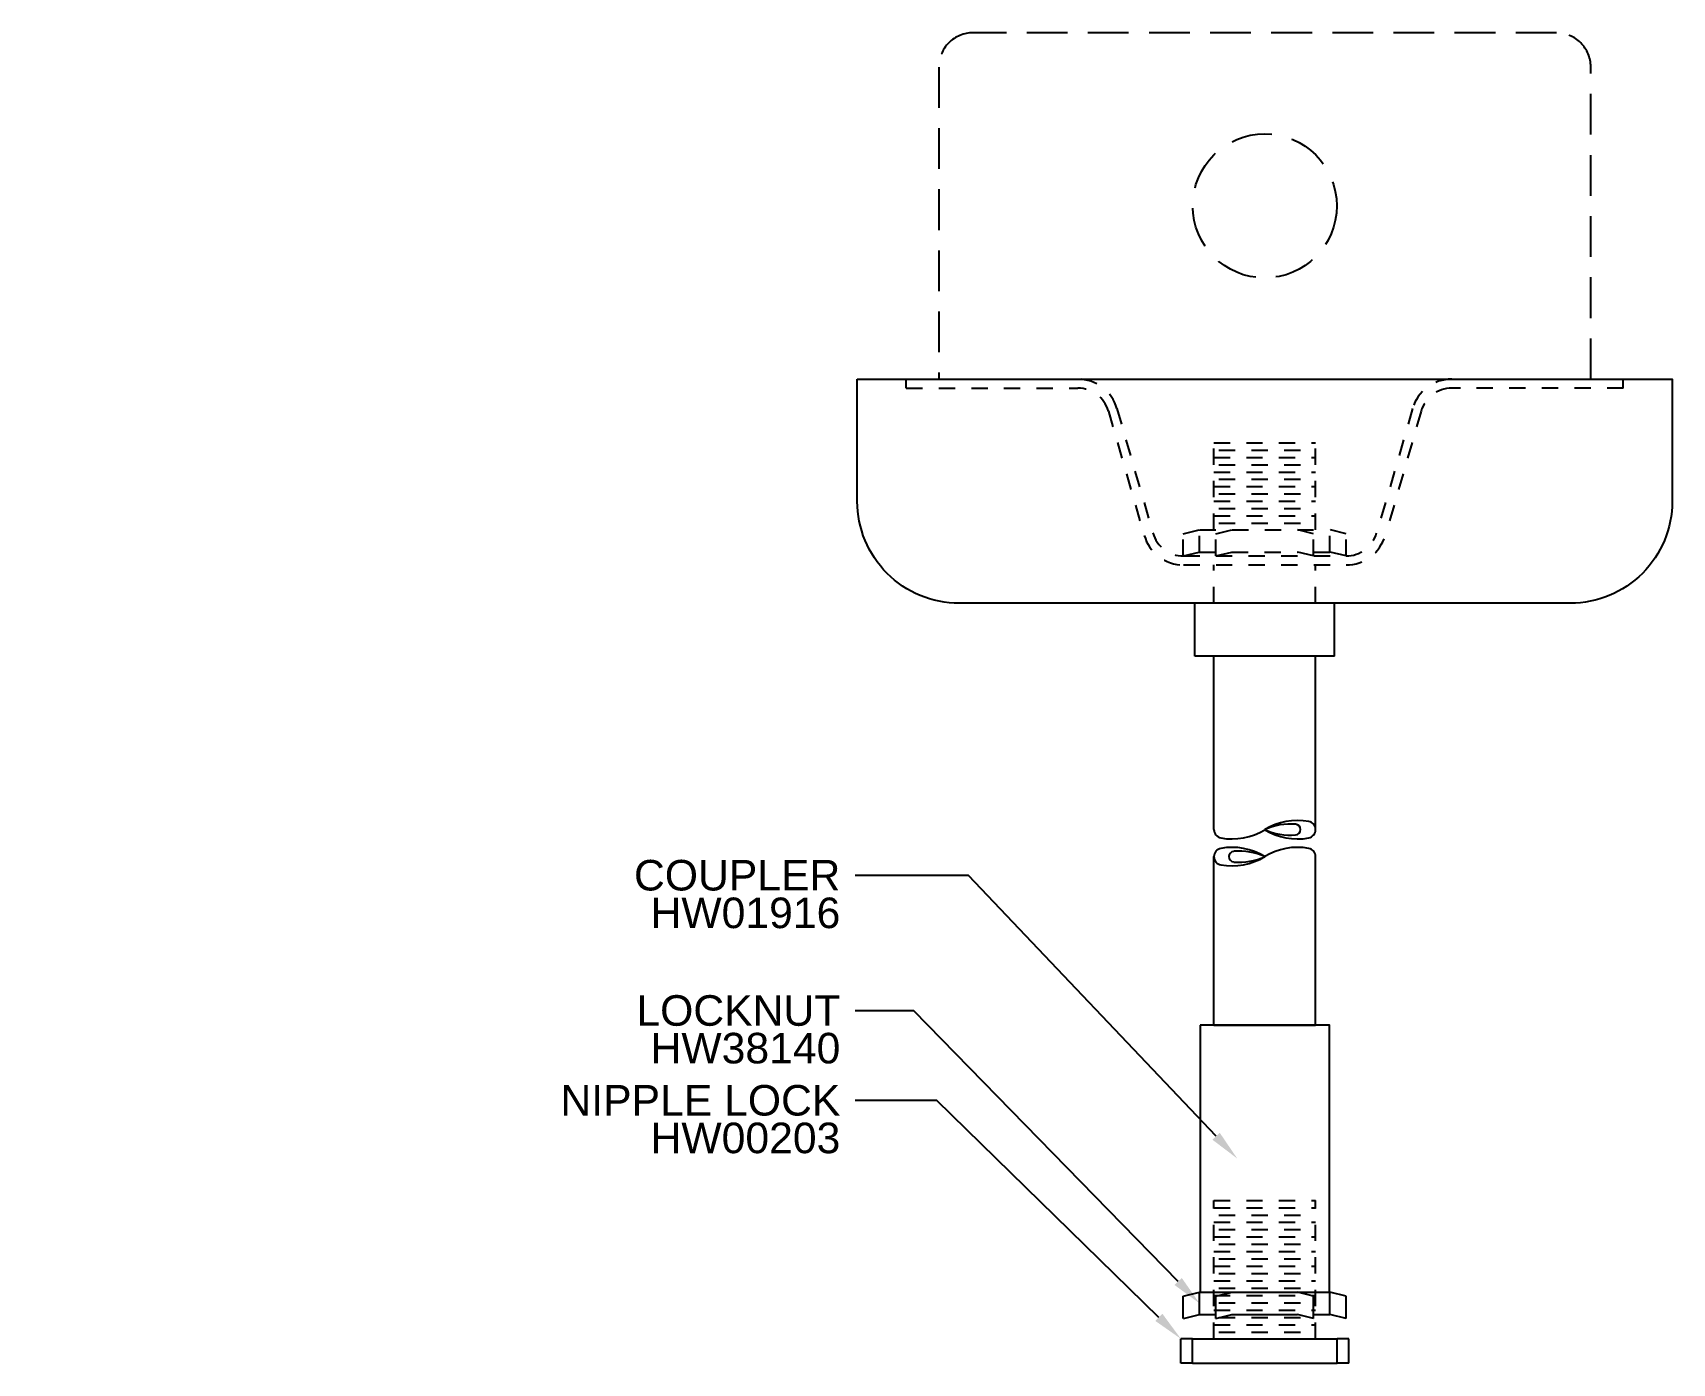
# Model space of a CAD drawing. Extents: x -7.6 to 2.5, y -0.3 to 7.9.
import ezdxf
from ezdxf import colors
from ezdxf.entities.mleader import LeaderData, LeaderLine
from ezdxf.math import Vec2, Vec3

# ---------------------------------------------------------------- set-up
doc = ezdxf.new("R2010")
doc.units = 0
doc.header["$LTSCALE"] = 0.5
doc.header["$MEASUREMENT"] = 0
doc.linetypes.add('DASHED', pattern=[0.75, 0.5, -0.25])
doc.linetypes.add('HIDDEN2', pattern=[0.1875, 0.125, -0.0625])
doc.layers.add('CUST DWG', color=60, linetype='CONTINUOUS', lineweight=20)
for name, color, linetype in [('FAB DWG', 221, 'CONTINUOUS'), ('Hardware', 242, 'CONTINUOUS'), ('Mounting', 4, 'CONTINUOUS')]:
    doc.layers.add(name, color=color, linetype=linetype)
doc.styles.add('LSAD_Standard', font='arial.ttf')

msp = doc.modelspace()

# ---------------------------------------------------------------- linework, layer by layer
at = {"layer": 'Hardware', "linetype": 'HIDDEN2', "transparency": 16777216}
for p, q in [((-2.2, 5.684), (-2.2, 5.739)), ((2.2, 5.684), (2.2, 5.739)), ((-2.2, 5.684), (-1.147, 5.684)), ((2.2, 5.684), (1.147, 5.684)), ((-0.959, 5.543), (-0.74, 4.78)), ((-0.907, 5.558), (-0.687, 4.795)), ((0.907, 5.558), (0.687, 4.795)), ((0.959, 5.543), (0.74, 4.78)), ((-0.5, 4.79), (-0.4, 4.814)), ((-0.5, 4.654), (-0.5, 4.79)), ((-0.4, 4.814), (0.4, 4.814)), ((-0.4, 4.678), (-0.4, 4.814)), ((-0.3, 4.79), (-0.2, 4.814)), ((-0.3, 4.654), (-0.3, 4.79)), ((0.3, 4.79), (0.2, 4.814)), ((0.3, 4.654), (0.3, 4.79)), ((0.4, 4.678), (0.4, 4.814)), ((0.5, 4.79), (0.4, 4.814)), ((0.5, 4.654), (0.5, 4.79)), ((-0.499, 4.654), (-0.4, 4.678)), ((-0.499, 4.654), (0.499, 4.654)), ((-0.4, 4.678), (-0.3, 4.678)), ((-0.3, 4.654), (-0.201, 4.678)), ((-0.201, 4.678), (0.201, 4.678)), ((0.3, 4.654), (0.201, 4.678)), ((0.3, 4.678), (0.4, 4.678)), ((0.499, 4.654), (0.4, 4.678)), ((-0.499, 4.599), (0.499, 4.599)), ((-0.313, -0.149), (-0.313, 0.7)), ((-0.313, 0.7), (0.312, 0.7)), ((-0.313, 0.655), (0.312, 0.655)), ((-0.281, 0.61), (0.281, 0.61)), ((0.312, -0.149), (0.312, 0.7)), ((-0.313, 0.566), (0.312, 0.566)), ((-0.281, 0.521), (0.281, 0.521)), ((-0.313, 0.476), (0.312, 0.476)), ((-0.281, 0.431), (0.281, 0.431)), ((-0.313, 0.386), (0.312, 0.386)), ((-0.281, 0.341), (0.281, 0.341)), ((-0.313, 0.296), (0.312, 0.296)), ((-0.313, 0.206), (0.312, 0.206)), ((-0.281, 0.251), (0.281, 0.251)), ((-0.313, 0.117), (0.312, 0.117)), ((-0.281, 0.162), (0.281, 0.162)), ((-0.313, 0.027), (0.312, 0.027)), ((-0.281, 0.072), (0.281, 0.072)), ((-0.313, -0.063), (0.312, -0.063)), ((-0.281, -0.018), (0.281, -0.018)), ((-0.281, -0.108), (0.281, -0.108))]:
    msp.add_line(p, q, dxfattribs=at)
at = {"layer": 'Hardware', "transparency": 16777216}
for p, q in [((-0.428, 4.04), (-0.428, 4.364)), ((0.428, 4.04), (0.428, 4.364)), ((0.428, 4.04), (-0.428, 4.04)), ((-0.5, 0.112), (-0.4, 0.136)), ((-0.5, -0.024), (-0.5, 0.112)), ((-0.4, 0.136), (0.4, 0.136)), ((-0.4, 0), (-0.4, 0.136)), ((-0.3, 0.112), (-0.2, 0.136)), ((-0.3, -0.024), (-0.3, 0.112)), ((0.3, 0.112), (0.2, 0.136)), ((0.3, -0.024), (0.3, 0.112)), ((0.4, 0), (0.4, 0.136)), ((0.5, 0.112), (0.4, 0.136)), ((0.5, -0.024), (0.5, 0.112)), ((-0.499, -0.024), (-0.4, 0)), ((-0.4, 0), (-0.3, 0)), ((-0.3, -0.024), (-0.201, 0)), ((-0.201, 0), (0.201, 0)), ((0.3, -0.024), (0.201, 0)), ((0.3, 0), (0.4, 0)), ((0.499, -0.024), (0.4, 0))]:
    msp.add_line(p, q, dxfattribs=at)
at = {"layer": 'Hardware', "linetype": 'Continuous', "transparency": 16777216}
for p, q in [((-0.515, -0.299), (-0.515, -0.149)), ((-0.444, -0.149), (-0.515, -0.149)), ((-0.444, -0.299), (-0.444, -0.149)), ((-0.444, -0.149), (0.444, -0.149)), ((0.444, -0.299), (0.444, -0.149)), ((0.515, -0.149), (0.444, -0.149)), ((0.515, -0.299), (0.515, -0.149)), ((-0.444, -0.299), (-0.515, -0.299)), ((-0.444, -0.299), (0.444, -0.299)), ((0.515, -0.299), (0.444, -0.299))]:
    msp.add_line(p, q, dxfattribs=at)
at = {"layer": 'Hardware', "linetype": 'HIDDEN2', "transparency": 16777216}
for centre, radius, start, end in [((-1.147, 5.489), 0.25, 16.0674, 90), ((1.147, 5.489), 0.25, 90, 163.9326), ((-1.147, 5.489), 0.195, 16.0674, 90), ((1.147, 5.489), 0.195, 90, 163.9326), ((-0.499, 4.849), 0.25, 196.0674, 270), ((-0.499, 4.849), 0.195, 196.0674, 270), ((0.499, 4.849), 0.195, 270, 343.9326), ((0.499, 4.849), 0.25, 270, 343.9326)]:
    msp.add_arc(centre, radius, start, end, dxfattribs=at)
at = {"layer": 'Mounting', "linetype": 'HIDDEN2', "transparency": 16777216}
for p, q in [((-0.313, 5.349), (0.312, 5.349)), ((-0.313, 5.349), (0.312, 5.349)), ((-0.313, 4.814), (-0.313, 5.349)), ((0.312, 4.814), (0.312, 5.349)), ((-0.313, 5.259), (0.312, 5.259)), ((-0.281, 5.304), (0.281, 5.304)), ((-0.313, 5.169), (0.312, 5.169)), ((-0.281, 5.214), (0.281, 5.214)), ((-0.313, 5.08), (0.312, 5.08)), ((-0.281, 5.125), (0.281, 5.125)), ((-0.281, 5.035), (0.281, 5.035)), ((-0.313, 4.99), (0.312, 4.99)), ((-0.313, 4.99), (0.312, 4.99)), ((-0.281, 4.945), (0.281, 4.945)), ((-0.313, 4.9), (0.312, 4.9)), ((-0.281, 4.855), (0.281, 4.855)), ((-0.313, 4.364), (-0.313, 4.599)), ((0.312, 4.364), (0.312, 4.599))]:
    msp.add_line(p, q, dxfattribs=at)
at = {"layer": 'Mounting', "transparency": 16777216}
for p, q in [((-0.313, 2.975), (-0.313, 4.04)), ((0.312, 2.975), (0.312, 4.04)), ((-0.313, 1.776), (-0.313, 2.809)), ((0.312, 1.776), (0.312, 2.809))]:
    msp.add_line(p, q, dxfattribs=at)
at = {"layer": 'Mounting', "ltscale": 0.5, "transparency": 16777216}
msp.add_line((-0.313, 1.776), (0.312, 1.776), dxfattribs=at)
at = {"layer": 'Mounting', "linetype": 'DASHED', "transparency": 16777216}
msp.add_lwpolyline([(2, 5.739), (2, 7.654, 0.414214), (1.79, 7.864), (-1.79, 7.864, 0.414214), (-2, 7.654), (-2, 5.739)], format="xyb", close=True, dxfattribs=at)
at = {"layer": 'Mounting', "transparency": 16777216}
msp.add_lwpolyline([(-2.5, 5.739), (2.5, 5.739), (2.5, 4.989, -0.414214), (1.875, 4.364), (-1.875, 4.364, -0.414214), (-2.5, 4.989)], format="xyb", close=True, dxfattribs=at)
at = {"layer": 'Mounting', "ltscale": 0.5, "transparency": 16777216}
msp.add_lwpolyline([(-0.397, 1.776), (-0.397, 0.136), (0.397, 0.136), (0.397, 1.776)], close=True, dxfattribs=at)
at = {"layer": 'Mounting', "linetype": 'DASHED', "transparency": 16777216}
msp.add_circle((0, 6.802), 0.442, dxfattribs=at)
at = {"layer": 'Mounting', "transparency": 16777216}
for centre, radius, start, end in [((0.202, 2.639), 0.392, 80.0199, 121.0945), ((0.261, 2.975), 0.0511, 279.9801, 80.0199), ((-0.261, 2.975), 0.0511, 180, 260.0199), ((-0.202, 3.31), 0.392, 260.0199, 301.0945), ((0.159, 2.617), 0.392, 85.568, 113.9565), ((0.202, 3.31), 0.392, 238.9055, 279.9801), ((0.159, 3.333), 0.392, 246.0435, 274.432), ((0.187, 2.975), 0.0327, 274.432, 85.568), ((-0.261, 2.809), 0.0511, 99.9801, 260.0199), ((-0.202, 2.474), 0.392, 58.9055, 99.9801), ((-0.187, 2.809), 0.0327, 94.432, 265.568), ((-0.159, 2.451), 0.392, 66.0435, 94.432), ((0.202, 2.474), 0.392, 80.0199, 121.0945), ((0.261, 2.809), 0.0511, 0, 80.0199), ((-0.202, 3.145), 0.392, 260.0199, 301.0945), ((-0.159, 3.167), 0.392, 265.568, 293.9565)]:
    msp.add_arc(centre, radius, start, end, dxfattribs=at)

# ---------------------------------------------------------------- texts
at = {"layer": 'FAB DWG', "ltscale": 0.5, "transparency": 16777216, "char_height": 0.1875, "width": 3.15153, "attachment_point": 3, "style": 'LSAD_Standard'}
for s, insert in [('\\A1;HW01916', (-2.604, 2.558)), ('\\A1;HW38140', (-2.604, 1.728)), ('\\A1;HW00203', (-2.604, 1.177))]:
    msp.add_mtext(s, dxfattribs=dict(at, insert=insert))

# ---------------------------------------------------------------- leaders
at = {"layer": 'CUST DWG', "ltscale": 0.5, "transparency": 16777216}
ml = msp.add_multileader_mtext('Standard', dxfattribs=at)
ml.set_content('COUPLER', color=256, style='LSAD_Standard')
ml.set_leader_properties()
ml.build(insert=Vec2(0, 0))
ml.multileader.update_dxf_attribs({"text_left_attachment_type": 2, "dogleg_length": 0.36, "arrow_head_size": 0.188})
ctx = ml.context
ctx.base_point, ctx.char_height, ctx.arrow_head_size, ctx.landing_gap_size, ctx.plane_origin = Vec3(-3.944, 2.692), 0.1875, 0.188, 0.09, Vec3(-1.949, 4.278)
ctx.left_attachment, ctx.text_align_type = 2, 2
notes = []
notes.append((ctx, [(0, (1, 1, 0), (-1.817, 2.694), (-1, 0), 0.697, [(0, [(-0.169, 0.957)], 0, [])])]))
ctx.mtext.insert, ctx.mtext.width, ctx.mtext.defined_height, ctx.mtext.alignment, ctx.mtext.flow_direction = Vec3(-2.604, 2.789), 4.95491, 0.854, 3, 5
ml = msp.add_multileader_mtext('Standard', dxfattribs=at)
ml.set_content('LOCKNUT', color=256, style='LSAD_Standard')
ml.set_leader_properties()
ml.build(insert=Vec2(0, 0))
ml.multileader.update_dxf_attribs({"text_left_attachment_type": 2, "dogleg_length": 0.36, "arrow_head_size": 0.188})
ctx = ml.context
ctx.base_point, ctx.char_height, ctx.arrow_head_size, ctx.landing_gap_size, ctx.plane_origin = Vec3(-3.921, 1.862), 0.1875, 0.188, 0.09, Vec3(-1.949, 3.608)
ctx.left_attachment, ctx.text_align_type = 2, 2
notes.append((ctx, [(0, (1, 1, 0), (-2.154, 1.864), (-1, 0), 0.36, [(0, [(-0.4, 0.068)], 0, [])])]))
ctx.mtext.insert, ctx.mtext.width, ctx.mtext.defined_height, ctx.mtext.alignment, ctx.mtext.flow_direction = Vec3(-2.604, 1.959), 4.95491, 0.854, 3, 5
ml = msp.add_multileader_mtext('Standard', dxfattribs=at)
ml.set_content('NIPPLE LOCK', color=256, style='LSAD_Standard')
ml.set_leader_properties()
ml.build(insert=Vec2(0, 0))
ml.multileader.update_dxf_attribs({"text_left_attachment_type": 2, "dogleg_length": 0.36, "arrow_head_size": 0.188})
ctx = ml.context
ctx.base_point, ctx.char_height, ctx.arrow_head_size, ctx.landing_gap_size, ctx.plane_origin = Vec3(-4.391, 1.311), 0.1875, 0.188, 0.09, Vec3(-1.25, 3.176)
ctx.left_attachment, ctx.text_align_type = 2, 2
notes.append((ctx, [(0, (1, 1, 0), (-2.013, 1.313), (-1, 0), 0.501, [(0, [(-0.515, -0.149)], 0, [])])]))
ctx.mtext.insert, ctx.mtext.width, ctx.mtext.defined_height, ctx.mtext.alignment, ctx.mtext.flow_direction = Vec3(-2.604, 1.408), 4.95491, 0.854, 3, 5
for ctx, leaders in notes:
    for number, flags, end, landing, length, lines in leaders:
        leader = LeaderData()
        leader.index, (leader.has_last_leader_line, leader.has_dogleg_vector, leader.attachment_direction) = number, flags
        leader.last_leader_point, leader.dogleg_vector, leader.dogleg_length = Vec3(end), Vec3(landing), length
        for number, points, colour, breaks in lines:
            line = LeaderLine()
            line.index, line.vertices, line.color, line.breaks = number, Vec3.list(points), colors.encode_raw_color(colour), breaks
            leader.lines.append(line)
        ctx.leaders.append(leader)

doc.saveas('drawing.dxf')
